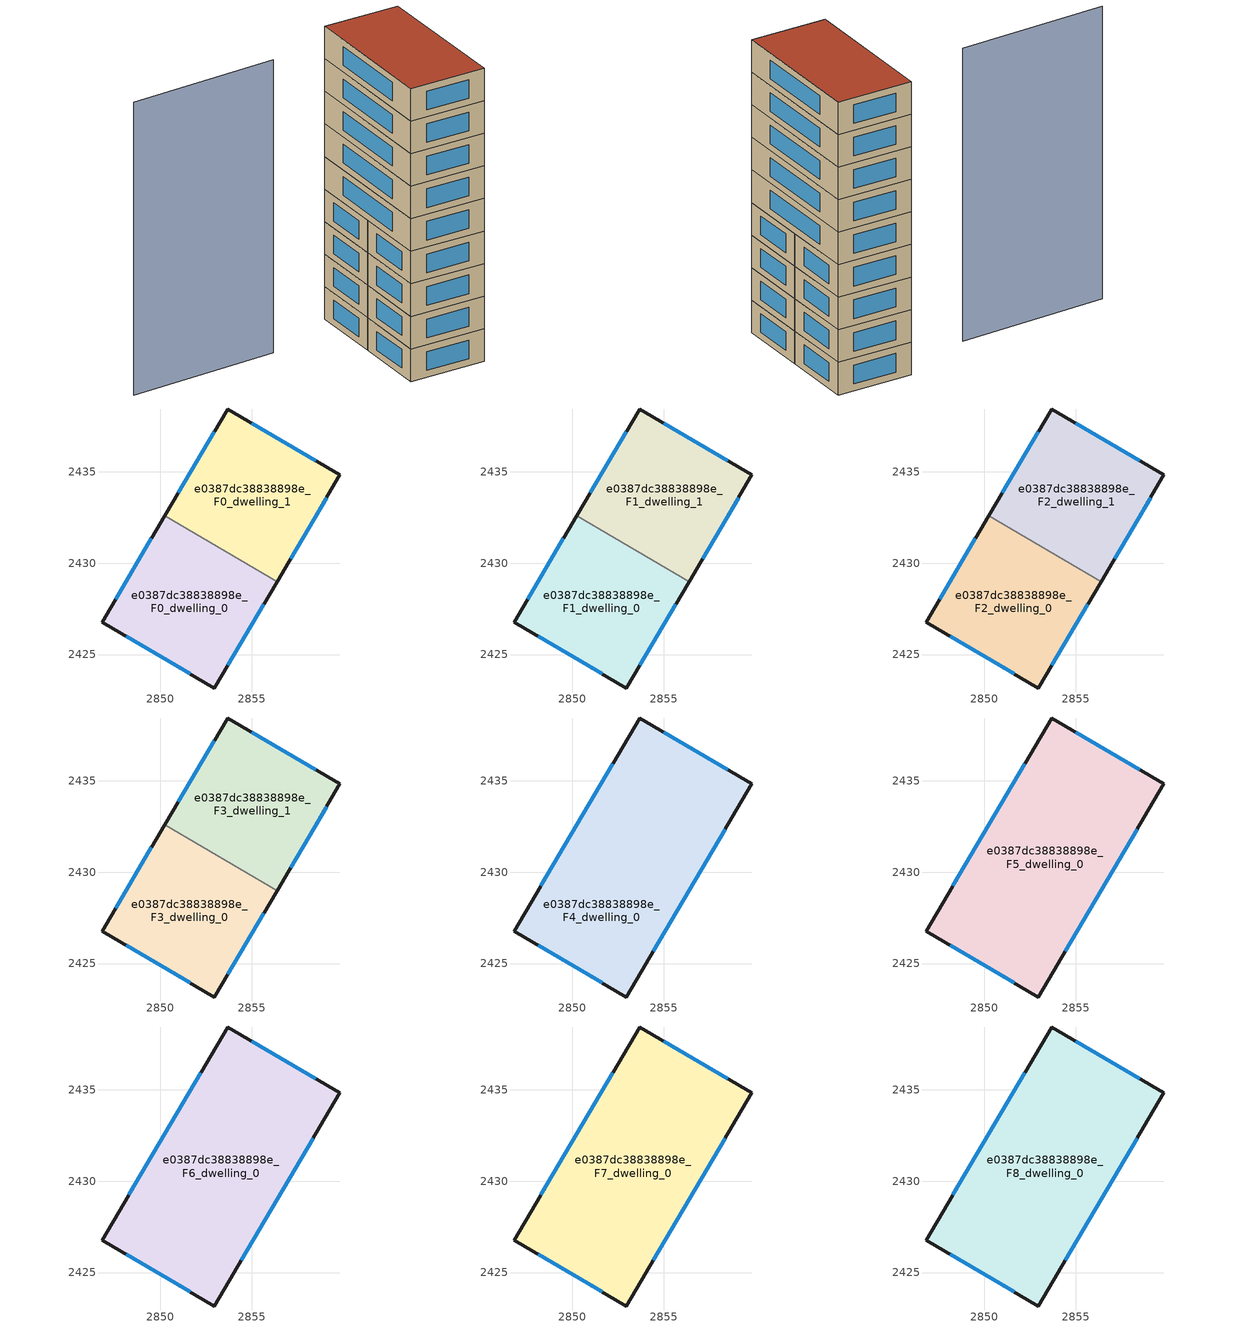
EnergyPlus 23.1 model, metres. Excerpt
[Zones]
e0387dc38838898e_F0_dwelling_0
 floor ground (EU_floor_Construction): 2856.4,2429 2852.97,2423.17 2846.82,2426.76 2850.26,2432.61 z0
 wall outside (EU_wall_Construction): 2850.26,2432.61 2846.82,2426.76 2852.97,2423.17 2856.4,2429 z0:3
 wall to e0387dc38838898e_F0_dwelling_1 (EU_wall_Construction): 2856.4,2429 2850.26,2432.61 z0:3
 window (EU_Window_Construction): 2853.71,2424.42 2855.67,2427.75 / 2848.14,2425.99 2851.65,2423.94 / 2849.52,2431.36 2847.56,2428.02 z0.64:2.36
e0387dc38838898e_F0_dwelling_1
 floor ground (EU_floor_Construction): 2859.84,2434.85 2856.4,2429 2850.26,2432.61 2853.7,2438.44 z0
 wall outside (EU_wall_Construction): 2856.4,2429 2859.84,2434.85 2853.7,2438.44 2850.26,2432.61 z0:3
 window (EU_Window_Construction): 2852.96,2437.19 2851,2433.86 / 2858.52,2435.62 2855.01,2437.67 / 2857.14,2430.25 2859.1,2433.6 z0.64:2.36
e0387dc38838898e_F1_dwelling_0
 floor to e0387dc38838898e_F0_dwelling_0 (EU_floor_Construction): 2856.4,2429 2852.97,2423.17 2846.82,2426.76 2850.26,2432.61 z3
 wall outside (EU_wall_Construction): 2850.26,2432.61 2846.82,2426.76 2852.97,2423.17 2856.4,2429 z3:6
 wall to e0387dc38838898e_F1_dwelling_1 (EU_wall_Construction): 2856.4,2429 2850.26,2432.61 z3:6
 window (EU_Window_Construction): 2853.71,2424.42 2855.67,2427.75 / 2848.14,2425.99 2851.65,2423.94 / 2849.52,2431.36 2847.56,2428.02 z3.64:5.36
e0387dc38838898e_F1_dwelling_1
 floor to e0387dc38838898e_F0_dwelling_1 (EU_floor_Construction): 2859.84,2434.85 2856.4,2429 2850.26,2432.61 2853.69,2438.44 z3
 wall outside (EU_wall_Construction): 2856.4,2429 2859.84,2434.85 2853.7,2438.44 2850.26,2432.61 z3:6
 window (EU_Window_Construction): 2852.96,2437.19 2851,2433.86 / 2858.52,2435.62 2855.01,2437.67 / 2857.14,2430.25 2859.1,2433.6 z3.64:5.36
e0387dc38838898e_F2_dwelling_0
 floor to e0387dc38838898e_F1_dwelling_0 (EU_floor_Construction): 2856.4,2429 2852.97,2423.17 2846.82,2426.76 2850.26,2432.61 z6
 wall outside (EU_wall_Construction): 2850.26,2432.61 2846.82,2426.76 2852.97,2423.17 2856.4,2429 z6:9
 wall to e0387dc38838898e_F2_dwelling_1 (EU_wall_Construction): 2856.4,2429 2850.26,2432.61 z6:9
 window (EU_Window_Construction): 2853.71,2424.42 2855.67,2427.75 / 2848.14,2425.99 2851.65,2423.94 / 2849.52,2431.36 2847.56,2428.02 z6.64:8.36
e0387dc38838898e_F2_dwelling_1
 floor to e0387dc38838898e_F1_dwelling_1 (EU_floor_Construction): 2859.84,2434.85 2856.4,2429 2850.26,2432.61 2853.69,2438.44 z6
 wall outside (EU_wall_Construction): 2856.4,2429 2859.84,2434.85 2853.7,2438.44 2850.26,2432.61 z6:9
 window (EU_Window_Construction): 2852.96,2437.19 2851,2433.86 / 2858.52,2435.62 2855.01,2437.67 / 2857.14,2430.25 2859.1,2433.6 z6.64:8.36
e0387dc38838898e_F3_dwelling_0
 floor to e0387dc38838898e_F2_dwelling_0 (EU_floor_Construction): 2856.4,2429 2852.97,2423.17 2846.82,2426.76 2850.26,2432.61 z9
 wall outside (EU_wall_Construction): 2850.26,2432.61 2846.82,2426.76 2852.97,2423.17 2856.4,2429 z9:12
 wall to e0387dc38838898e_F3_dwelling_1 (EU_wall_Construction): 2856.4,2429 2850.26,2432.61 z9:12
 window (EU_Window_Construction): 2853.71,2424.42 2855.67,2427.75 / 2848.14,2425.99 2851.65,2423.94 / 2849.52,2431.36 2847.56,2428.02 z9.64:11.36
e0387dc38838898e_F3_dwelling_1
 floor to e0387dc38838898e_F2_dwelling_1 (EU_floor_Construction): 2859.84,2434.85 2856.4,2429 2850.26,2432.61 2853.69,2438.44 z9
 wall outside (EU_wall_Construction): 2856.4,2429 2859.84,2434.85 2853.7,2438.44 2850.26,2432.61 z9:12
 window (EU_Window_Construction): 2852.96,2437.19 2851,2433.86 / 2858.52,2435.62 2855.01,2437.67 / 2857.14,2430.25 2859.1,2433.6 z9.64:11.36
e0387dc38838898e_F4_dwelling_0
 floor to e0387dc38838898e_F3_dwelling_0 (EU_floor_Construction): 2856.4,2429 2852.97,2423.17 2846.82,2426.76 2850.26,2432.61 z12
 floor to e0387dc38838898e_F3_dwelling_1 (EU_floor_Construction): 2859.84,2434.85 2856.4,2429 2850.26,2432.61 2853.69,2438.44 z12
 wall outside (EU_wall_Construction): 2853.7,2438.44 2846.82,2426.76 2852.97,2423.17 2859.84,2434.85 2853.7,2438.44 z12:15
 window (EU_Window_Construction): 2852.22,2435.94 2848.29,2429.27 / 2858.52,2435.62 2855.01,2437.67 / 2854.44,2425.67 2858.37,2432.35 / 2848.14,2425.99 2851.65,2423.94 z12.64:14.36
e0387dc38838898e_F5_dwelling_0
 floor to e0387dc38838898e_F4_dwelling_0 (EU_floor_Construction): 2859.84,2434.85 2852.97,2423.17 2846.82,2426.76 2853.69,2438.44 z15
 wall outside (EU_wall_Construction): 2853.7,2438.44 2846.82,2426.76 2852.97,2423.17 2859.84,2434.85 2853.7,2438.44 z15:18
 window (EU_Window_Construction): 2852.22,2435.94 2848.29,2429.27 / 2858.52,2435.62 2855.01,2437.67 / 2854.44,2425.67 2858.37,2432.35 / 2848.14,2425.99 2851.65,2423.94 z15.64:17.36
e0387dc38838898e_F6_dwelling_0
 floor to e0387dc38838898e_F5_dwelling_0 (EU_floor_Construction): 2859.84,2434.85 2852.97,2423.17 2846.82,2426.76 2853.69,2438.44 z18
 wall outside (EU_wall_Construction): 2853.7,2438.44 2846.82,2426.76 2852.97,2423.17 2859.84,2434.85 2853.7,2438.44 z18:21
 window (EU_Window_Construction): 2852.22,2435.94 2848.29,2429.27 / 2858.52,2435.62 2855.01,2437.67 / 2854.44,2425.67 2858.37,2432.35 / 2848.14,2425.99 2851.65,2423.94 z18.64:20.36
e0387dc38838898e_F7_dwelling_0
 floor to e0387dc38838898e_F6_dwelling_0 (EU_floor_Construction): 2859.84,2434.85 2852.97,2423.17 2846.82,2426.76 2853.69,2438.44 z21
 wall outside (EU_wall_Construction): 2853.7,2438.44 2846.82,2426.76 2852.97,2423.17 2859.84,2434.85 2853.7,2438.44 z21:24
 window (EU_Window_Construction): 2852.22,2435.94 2848.29,2429.27 / 2858.52,2435.62 2855.01,2437.67 / 2854.44,2425.67 2858.37,2432.35 / 2848.14,2425.99 2851.65,2423.94 z21.64:23.36
e0387dc38838898e_F8_dwelling_0
 floor to e0387dc38838898e_F7_dwelling_0 (EU_floor_Construction): 2859.84,2434.85 2852.97,2423.17 2846.82,2426.76 2853.69,2438.44 z24
 wall outside (EU_wall_Construction): 2853.7,2438.44 2846.82,2426.76 2852.97,2423.17 2859.84,2434.85 2853.7,2438.44 z24:27
 window (EU_Window_Construction): 2852.22,2435.94 2848.29,2429.27 / 2858.52,2435.62 2855.01,2437.67 / 2854.44,2425.67 2858.37,2432.35 / 2848.14,2425.99 2851.65,2423.94 z24.64:26.36
 roof outside (EU_roof_Construction): 2852.97,2423.17 2859.84,2434.85 2853.7,2438.44 2846.82,2426.76 z27
shading: 2846.26,2439.31 2833.96,2445.83 z0:27
[Building]
EU S2 Campaign: North Axis=0; Terrain=City; Solar Distribution=FullExterior
[Site:Location]
Yerevan-Zvartnots.Intl.AP: Latitude=40.15; Longitude=44.383; Time Zone=4; Elevation=854
[SizingPeriod:WeatherFileDays]
AnnualSizingPeriod: Begin Month=1; Begin Day of Month=1; End Month=12; End Day of Month=31; Day of Week for Start Day=Monday; Use Weather File Daylight Saving Period=No; Use Weather File Rain and Snow Indicators=No
[MATERIAL]
EU_InternalMass_Material: Roughness=MediumRough; Thickness=0.1; Conductivity=1; Density=1800; Specific Heat=900; Thermal Absorptance=0.9; Solar Absorptance=0.7; Visible Absorptance=0.7
[MATERIAL:NOMASS] Roughness=MediumRough; Thermal Absorptance=0.9; Solar Absorptance=0.7; Visible Absorptance=0.7
Name | Thermal Resistance
EU_wall_NoMass | 1.05043
EU_roof_NoMass | 1.45357
EU_floor_NoMass | 0.478065
[WINDOWMATERIAL:SIMPLEGLAZINGSYSTEM]
EU_Window_SimpleGlazing: UFactor=2.5566; Solar Heat Gain Coefficient=0.75; Visible Transmittance=0.75
[CONSTRUCTION]
EU_wall_Construction: EU_wall_NoMass
EU_roof_Construction: EU_roof_NoMass
EU_floor_Construction: EU_floor_NoMass
EU_Window_Construction: EU_Window_SimpleGlazing
EU_InternalMass_Construction: EU_InternalMass_Material
[ZONE] Type=1; Multiplier=1; Ceiling Height=autocalculate; Floor Area=autocalculate; Part of Total Floor Area=Yes
Name | Volume
e0387dc38838898e_F0_dwelling_0; e0387dc38838898e_F1_dwelling_0; e0387dc38838898e_F2_dwelling_0; e0387dc38838898e_F3_dwelling_0 | 144.755
e0387dc38838898e_F4_dwelling_0 | 289.504
e0387dc38838898e_F5_dwelling_0; e0387dc38838898e_F6_dwelling_0; e0387dc38838898e_F7_dwelling_0; e0387dc38838898e_F8_dwelling_0 | 289.514
e0387dc38838898e_F0_dwelling_1 | 144.751
e0387dc38838898e_F1_dwelling_1; e0387dc38838898e_F2_dwelling_1; e0387dc38838898e_F3_dwelling_1 | 144.752
[INTERNALMASS] Construction=EU_InternalMass_Construction
Name | Zone or ZoneList | Surface Area
e0387dc38838898e_F0_dwelling_0_EU_InternalMass | e0387dc38838898e_F0_dwelling_0 | 48.2518
e0387dc38838898e_F0_dwelling_1_EU_InternalMass | e0387dc38838898e_F0_dwelling_1 | 48.2505
e0387dc38838898e_F1_dwelling_0_EU_InternalMass | e0387dc38838898e_F1_dwelling_0 | 48.2518
e0387dc38838898e_F1_dwelling_1_EU_InternalMass | e0387dc38838898e_F1_dwelling_1 | 48.2505
e0387dc38838898e_F2_dwelling_0_EU_InternalMass | e0387dc38838898e_F2_dwelling_0 | 48.2518
e0387dc38838898e_F2_dwelling_1_EU_InternalMass | e0387dc38838898e_F2_dwelling_1 | 48.2505
e0387dc38838898e_F3_dwelling_0_EU_InternalMass | e0387dc38838898e_F3_dwelling_0 | 48.2518
e0387dc38838898e_F3_dwelling_1_EU_InternalMass | e0387dc38838898e_F3_dwelling_1 | 48.2505
e0387dc38838898e_F4_dwelling_0_EU_InternalMass | e0387dc38838898e_F4_dwelling_0 | 96.5046
e0387dc38838898e_F5_dwelling_0_EU_InternalMass | e0387dc38838898e_F5_dwelling_0 | 96.5046
e0387dc38838898e_F6_dwelling_0_EU_InternalMass | e0387dc38838898e_F6_dwelling_0 | 96.5046
e0387dc38838898e_F7_dwelling_0_EU_InternalMass | e0387dc38838898e_F7_dwelling_0 | 96.5046
e0387dc38838898e_F8_dwelling_0_EU_InternalMass | e0387dc38838898e_F8_dwelling_0 | 96.5046
[OTHEREQUIPMENT] Fuel Type=Electricity; Design Level Calculation Method=Watts/Area; Power per Zone Floor Area=1; Fraction Latent=0; Fraction Radiant=0; Fraction Lost=0; Carbon Dioxide Generation Rate=0; EndUse Subcategory=EU_Step8_InternalGains
Name | Zone or ZoneList or Space or SpaceList | Schedule
EU_Step8_InternalGain_e0387dc38838898e_F0_dwelling_0_f000 | e0387dc38838898e_F0_dwelling_0 | EU_Step8_GainSchedule_e0387dc38838898e_F0_dwelling_0_f000
EU_Step8_InternalGain_e0387dc38838898e_F0_dwelling_1_f000 | e0387dc38838898e_F0_dwelling_1 | EU_Step8_GainSchedule_e0387dc38838898e_F0_dwelling_1_f000
EU_Step8_InternalGain_e0387dc38838898e_F1_dwelling_0_f000 | e0387dc38838898e_F1_dwelling_0 | EU_Step8_GainSchedule_e0387dc38838898e_F1_dwelling_0_f000
EU_Step8_InternalGain_e0387dc38838898e_F1_dwelling_1_f000 | e0387dc38838898e_F1_dwelling_1 | EU_Step8_GainSchedule_e0387dc38838898e_F1_dwelling_1_f000
EU_Step8_InternalGain_e0387dc38838898e_F2_dwelling_0_f000 | e0387dc38838898e_F2_dwelling_0 | EU_Step8_GainSchedule_e0387dc38838898e_F2_dwelling_0_f000
EU_Step8_InternalGain_e0387dc38838898e_F2_dwelling_1_f000 | e0387dc38838898e_F2_dwelling_1 | EU_Step8_GainSchedule_e0387dc38838898e_F2_dwelling_1_f000
EU_Step8_InternalGain_e0387dc38838898e_F3_dwelling_0_f000 | e0387dc38838898e_F3_dwelling_0 | EU_Step8_GainSchedule_e0387dc38838898e_F3_dwelling_0_f000
EU_Step8_InternalGain_e0387dc38838898e_F3_dwelling_1_f000 | e0387dc38838898e_F3_dwelling_1 | EU_Step8_GainSchedule_e0387dc38838898e_F3_dwelling_1_f000
EU_Step8_InternalGain_e0387dc38838898e_F4_dwelling_0_f000 | e0387dc38838898e_F4_dwelling_0 | EU_Step8_GainSchedule_e0387dc38838898e_F4_dwelling_0_f000
EU_Step8_InternalGain_e0387dc38838898e_F5_dwelling_0_f000 | e0387dc38838898e_F5_dwelling_0 | EU_Step8_GainSchedule_e0387dc38838898e_F5_dwelling_0_f000
EU_Step8_InternalGain_e0387dc38838898e_F6_dwelling_0_f000 | e0387dc38838898e_F6_dwelling_0 | EU_Step8_GainSchedule_e0387dc38838898e_F6_dwelling_0_f000
EU_Step8_InternalGain_e0387dc38838898e_F7_dwelling_0_f000 | e0387dc38838898e_F7_dwelling_0 | EU_Step8_GainSchedule_e0387dc38838898e_F7_dwelling_0_f000
EU_Step8_InternalGain_e0387dc38838898e_F8_dwelling_0_f000 | e0387dc38838898e_F8_dwelling_0 | EU_Step8_GainSchedule_e0387dc38838898e_F8_dwelling_0_f000
[ZONEVENTILATION:DESIGNFLOWRATE] Schedule=EU_AlwaysOn; Design Flow Rate Calculation Method=AirChanges/Hour; Air Changes per Hour=0.557805; Ventilation Type=Natural; Fan Pressure Rise=0; Fan Total Efficiency=1; Constant Term Coefficient=1; Temperature Term Coefficient=0; Velocity Term Coefficient=0; Velocity Squared Term Coefficient=0; Minimum Indoor Temperature=-100; Maximum Indoor Temperature=100; Delta Temperature=-100; Minimum Outdoor Temperature=-100; Maximum Outdoor Temperature=100; Maximum Wind Speed=40
Name | Zone or ZoneList or Space or SpaceList
EU_ConstantAir_e0387dc38838898e_F0_dwelling_0 | e0387dc38838898e_F0_dwelling_0
EU_ConstantAir_e0387dc38838898e_F0_dwelling_1 | e0387dc38838898e_F0_dwelling_1
EU_ConstantAir_e0387dc38838898e_F1_dwelling_0 | e0387dc38838898e_F1_dwelling_0
EU_ConstantAir_e0387dc38838898e_F1_dwelling_1 | e0387dc38838898e_F1_dwelling_1
EU_ConstantAir_e0387dc38838898e_F2_dwelling_0 | e0387dc38838898e_F2_dwelling_0
EU_ConstantAir_e0387dc38838898e_F2_dwelling_1 | e0387dc38838898e_F2_dwelling_1
EU_ConstantAir_e0387dc38838898e_F3_dwelling_0 | e0387dc38838898e_F3_dwelling_0
EU_ConstantAir_e0387dc38838898e_F3_dwelling_1 | e0387dc38838898e_F3_dwelling_1
EU_ConstantAir_e0387dc38838898e_F4_dwelling_0 | e0387dc38838898e_F4_dwelling_0
EU_ConstantAir_e0387dc38838898e_F5_dwelling_0 | e0387dc38838898e_F5_dwelling_0
EU_ConstantAir_e0387dc38838898e_F6_dwelling_0 | e0387dc38838898e_F6_dwelling_0
EU_ConstantAir_e0387dc38838898e_F7_dwelling_0 | e0387dc38838898e_F7_dwelling_0
EU_ConstantAir_e0387dc38838898e_F8_dwelling_0 | e0387dc38838898e_F8_dwelling_0
[HVACTEMPLATE:THERMOSTAT] Constant Heating Setpoint=20; Constant Cooling Setpoint=50
EU_HeatOnly_e0387dc38838898e_F0_dwelling_0; EU_HeatOnly_e0387dc38838898e_F0_dwelling_1; EU_HeatOnly_e0387dc38838898e_F1_dwelling_0; EU_HeatOnly_e0387dc38838898e_F1_dwelling_1; EU_HeatOnly_e0387dc38838898e_F2_dwelling_0; EU_HeatOnly_e0387dc38838898e_F2_dwelling_1; EU_HeatOnly_e0387dc38838898e_F3_dwelling_0; EU_HeatOnly_e0387dc38838898e_F3_dwelling_1; EU_HeatOnly_e0387dc38838898e_F4_dwelling_0; EU_HeatOnly_e0387dc38838898e_F5_dwelling_0; EU_HeatOnly_e0387dc38838898e_F6_dwelling_0; EU_HeatOnly_e0387dc38838898e_F7_dwelling_0; EU_HeatOnly_e0387dc38838898e_F8_dwelling_0
[HVACTEMPLATE:ZONE:IDEALLOADSAIRSYSTEM] System Availability Schedule=EU_AlwaysOn; Maximum Heating Supply Air Temperature=50; Minimum Cooling Supply Air Temperature=13; Maximum Heating Supply Air Humidity Ratio=0.0156; Minimum Cooling Supply Air Humidity Ratio=0.0077; Heating Limit=NoLimit; Cooling Limit=NoLimit; Heating Availability Schedule=EU_AlwaysOn; Cooling Availability Schedule=EU_CoolingOff; Dehumidification Control Type=ConstantSensibleHeatRatio; Cooling Sensible Heat Ratio=0.7; Dehumidification Setpoint=60; Humidification Control Type=None; Humidification Setpoint=30; Outdoor Air Method=None; Outdoor Air Flow Rate per Person=0.00944; Outdoor Air Flow Rate per Zone Floor Area=0; Outdoor Air Flow Rate per Zone=0; Demand Controlled Ventilation Type=None; Outdoor Air Economizer Type=NoEconomizer; Heat Recovery Type=None; Sensible Heat Recovery Effectiveness=0.7; Latent Heat Recovery Effectiveness=0.65
Name | Template Thermostat
e0387dc38838898e_F0_dwelling_0 | EU_HeatOnly_e0387dc38838898e_F0_dwelling_0
e0387dc38838898e_F0_dwelling_1 | EU_HeatOnly_e0387dc38838898e_F0_dwelling_1
e0387dc38838898e_F1_dwelling_0 | EU_HeatOnly_e0387dc38838898e_F1_dwelling_0
e0387dc38838898e_F1_dwelling_1 | EU_HeatOnly_e0387dc38838898e_F1_dwelling_1
e0387dc38838898e_F2_dwelling_0 | EU_HeatOnly_e0387dc38838898e_F2_dwelling_0
e0387dc38838898e_F2_dwelling_1 | EU_HeatOnly_e0387dc38838898e_F2_dwelling_1
e0387dc38838898e_F3_dwelling_0 | EU_HeatOnly_e0387dc38838898e_F3_dwelling_0
e0387dc38838898e_F3_dwelling_1 | EU_HeatOnly_e0387dc38838898e_F3_dwelling_1
e0387dc38838898e_F4_dwelling_0 | EU_HeatOnly_e0387dc38838898e_F4_dwelling_0
e0387dc38838898e_F5_dwelling_0 | EU_HeatOnly_e0387dc38838898e_F5_dwelling_0
e0387dc38838898e_F6_dwelling_0 | EU_HeatOnly_e0387dc38838898e_F6_dwelling_0
e0387dc38838898e_F7_dwelling_0 | EU_HeatOnly_e0387dc38838898e_F7_dwelling_0
e0387dc38838898e_F8_dwelling_0 | EU_HeatOnly_e0387dc38838898e_F8_dwelling_0
[SIZING:ZONE] Zone Cooling Design Supply Air Temperature Input Method=SupplyAirTemperature; Zone Cooling Design Supply Air Temperature=13; Zone Heating Design Supply Air Temperature Input Method=SupplyAirTemperature; Zone Heating Design Supply Air Temperature=50; Zone Cooling Design Supply Air Humidity Ratio=0.008; Zone Heating Design Supply Air Humidity Ratio=0.008; Cooling Design Air Flow Method=DesignDay; Cooling Design Air Flow Rate=0; Cooling Minimum Air Flow per Zone Floor Area=0.000762; Cooling Minimum Air Flow=0; Cooling Minimum Air Flow Fraction=0.2; Heating Design Air Flow Method=DesignDay; Heating Design Air Flow Rate=0; Heating Maximum Air Flow per Zone Floor Area=0.002032; Heating Maximum Air Flow=0.141576; Heating Maximum Air Flow Fraction=0.3; Account for Dedicated Outdoor Air System=No; Dedicated Outdoor Air System Control Strategy=NeutralSupplyAir; Dedicated Outdoor Air Low Setpoint Temperature for Design=autosize; Dedicated Outdoor Air High Setpoint Temperature for Design=autosize; Zone Load Sizing Method=Sensible Load Only No Latent Load; Zone Latent Cooling Design Supply Air Humidity Ratio Input Method=HumidityRatioDifference; Zone Cooling Design Supply Air Humidity Ratio Difference=0.005; Zone Latent Heating Design Supply Air Humidity Ratio Input Method=HumidityRatioDifference; Zone Humidification Design Supply Air Humidity Ratio Difference=0.005
e0387dc38838898e_F0_dwelling_0; e0387dc38838898e_F0_dwelling_1; e0387dc38838898e_F1_dwelling_0; e0387dc38838898e_F1_dwelling_1; e0387dc38838898e_F2_dwelling_0; e0387dc38838898e_F2_dwelling_1; e0387dc38838898e_F3_dwelling_0; e0387dc38838898e_F3_dwelling_1; e0387dc38838898e_F4_dwelling_0; e0387dc38838898e_F5_dwelling_0; e0387dc38838898e_F6_dwelling_0; e0387dc38838898e_F7_dwelling_0; e0387dc38838898e_F8_dwelling_0
[SCHEDULE:CONSTANT]
Name | Hourly Value
EU_AlwaysOn | 1
EU_CoolingOff | 0
[SCHEDULE:FILE] Column Number=1; Rows to Skip at Top=0; Number of Hours of Data=8760; Column Separator=Comma; Interpolate to Timestep=No; Minutes per Item=60; Adjust Schedule for Daylight Savings=Yes
Name | File
EU_Step8_GainSchedule_e0387dc38838898e_F0_dwelling_0_f000 | ../../schedules/e0387dc38838898e/e0387dc38838898e_F0_dwelling_0_f000_gain.csv
EU_Step8_GainSchedule_e0387dc38838898e_F0_dwelling_1_f000 | ../../schedules/e0387dc38838898e/e0387dc38838898e_F0_dwelling_1_f000_gain.csv
EU_Step8_GainSchedule_e0387dc38838898e_F1_dwelling_0_f000 | ../../schedules/e0387dc38838898e/e0387dc38838898e_F1_dwelling_0_f000_gain.csv
EU_Step8_GainSchedule_e0387dc38838898e_F1_dwelling_1_f000 | ../../schedules/e0387dc38838898e/e0387dc38838898e_F1_dwelling_1_f000_gain.csv
EU_Step8_GainSchedule_e0387dc38838898e_F2_dwelling_0_f000 | ../../schedules/e0387dc38838898e/e0387dc38838898e_F2_dwelling_0_f000_gain.csv
EU_Step8_GainSchedule_e0387dc38838898e_F2_dwelling_1_f000 | ../../schedules/e0387dc38838898e/e0387dc38838898e_F2_dwelling_1_f000_gain.csv
EU_Step8_GainSchedule_e0387dc38838898e_F3_dwelling_0_f000 | ../../schedules/e0387dc38838898e/e0387dc38838898e_F3_dwelling_0_f000_gain.csv
EU_Step8_GainSchedule_e0387dc38838898e_F3_dwelling_1_f000 | ../../schedules/e0387dc38838898e/e0387dc38838898e_F3_dwelling_1_f000_gain.csv
EU_Step8_GainSchedule_e0387dc38838898e_F4_dwelling_0_f000 | ../../schedules/e0387dc38838898e/e0387dc38838898e_F4_dwelling_0_f000_gain.csv
EU_Step8_GainSchedule_e0387dc38838898e_F5_dwelling_0_f000 | ../../schedules/e0387dc38838898e/e0387dc38838898e_F5_dwelling_0_f000_gain.csv
EU_Step8_GainSchedule_e0387dc38838898e_F6_dwelling_0_f000 | ../../schedules/e0387dc38838898e/e0387dc38838898e_F6_dwelling_0_f000_gain.csv
EU_Step8_GainSchedule_e0387dc38838898e_F7_dwelling_0_f000 | ../../schedules/e0387dc38838898e/e0387dc38838898e_F7_dwelling_0_f000_gain.csv
EU_Step8_GainSchedule_e0387dc38838898e_F8_dwelling_0_f000 | ../../schedules/e0387dc38838898e/e0387dc38838898e_F8_dwelling_0_f000_gain.csv
